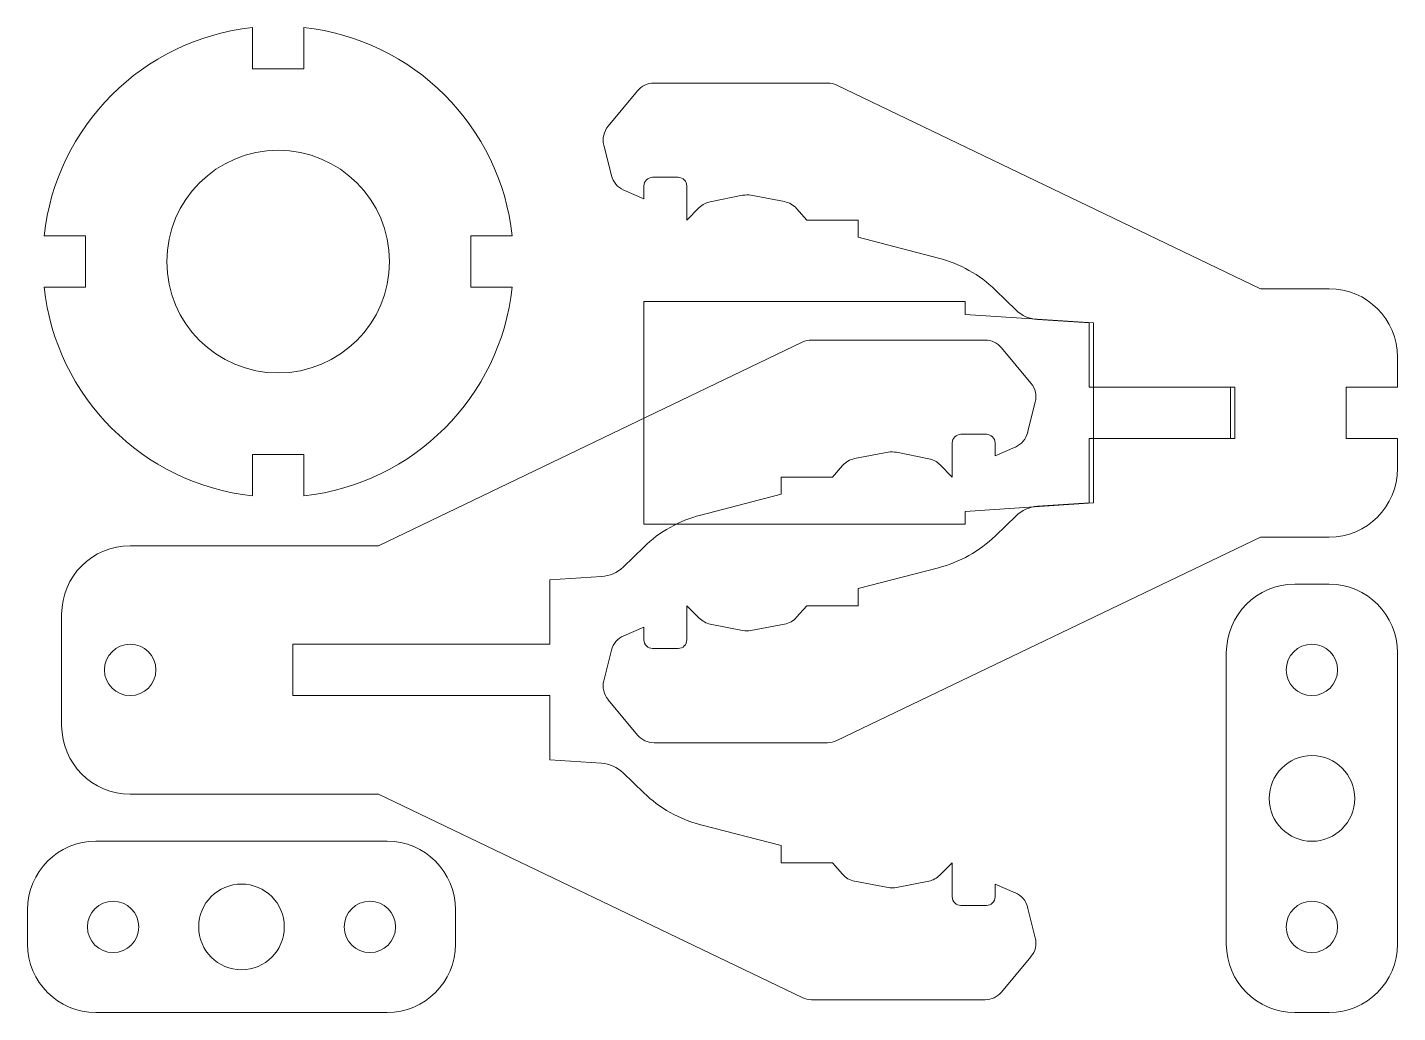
# Model space of a CAD drawing. Header units: millimetres. Extents: x 0 to 160, y 0 to 115.
import ezdxf

# ---------------------------------------------------------------- set-up
doc = ezdxf.new("R2010")
doc.units = ezdxf.units.MM
for name, color, linetype, lineweight, true_color in [('constr', 30, 'Continuous', 0, 0xff7f00), ('ext', 1, 'Continuous', 0, 0xff0000), ('int', 3, 'Continuous', 0, 0x00ff00)]:
    doc.layers.add(name, color=color, linetype=linetype, lineweight=lineweight, true_color=true_color)

msp = doc.modelspace()

# ---------------------------------------------------------------- linework, layer by layer
at = {"layer": 'constr'}
for p, q in [((72, 57), (72, 83)), ((72, 83), (109.5, 83)), ((109.5, 81.5), (109.5, 83)), ((109.5, 81.5), (124.5, 80.5)), ((124.5, 59.5), (124.5, 80.5)), ((124.5, 73), (140.5, 73)), ((140.5, 73), (140.5, 67)), ((124.5, 67), (140.5, 67)), ((124.5, 59.5), (109.5, 58.5)), ((109.5, 57), (109.5, 58.5)), ((72, 57), (109.5, 57))]:
    msp.add_line(p, q, dxfattribs=at)
at = {"layer": 'ext'}
for p, q in [((26.28, 110.16), (26.28, 115)), ((32.28, 110.16), (32.28, 115)), ((26.28, 110.16), (32.28, 110.16)), ((67.81, 103.48), (71.25, 107.6)), ((73.17, 108.5), (93.43, 108.5)), ((94.51, 108.25), (144, 84.5)), ((68.2, 97.7), (67.31, 101.27)), ((72, 95), (69.64, 96.01)), ((72, 96.5), (72, 95)), ((76, 97.5), (73, 97.5)), ((77, 92.5), (77, 96.5)), ((83.52, 95.4), (79.74, 94.65)), ((88.4, 94.66), (84.48, 95.41)), ((78.46, 93.96), (77, 92.5)), ((91, 92.5), (89.82, 93.85)), ((97, 92.5), (91, 92.5)), ((97, 90.5), (97, 92.5)), ((6.78, 90.66), (1.95, 90.66)), ((6.78, 84.66), (6.78, 90.66)), ((51.78, 90.66), (51.78, 84.66)), ((51.78, 90.66), (56.62, 90.66)), ((106.38, 88.07), (97, 90.5)), ((6.78, 84.66), (1.95, 84.66)), ((51.78, 84.66), (56.62, 84.66)), ((113.03, 84.34), (115.45, 82.01)), ((144, 84.5), (150, 84.5)), ((152, 84.5), (150, 84.5)), ((117.96, 80.9), (124, 80.5)), ((124, 80.5), (124, 73)), ((111.83, 78.5), (91.57, 78.5)), ((90.49, 78.25), (41, 54.5)), ((117.19, 73.48), (113.75, 77.6)), ((160, 73), (160, 76.5)), ((124, 73), (141, 73)), ((141, 73), (141, 67)), ((154, 73), (154, 67)), ((160, 73), (154, 73)), ((116.8, 67.7), (117.69, 71.27)), ((109, 67.5), (112, 67.5)), ((108, 62.5), (108, 66.5)), ((113, 66.5), (113, 65)), ((113, 65), (115.36, 66.01)), ((124, 59.5), (124, 67)), ((124, 67), (141, 67)), ((160, 67), (154, 67)), ((160, 67), (160, 63.5)), ((32.28, 65.16), (26.28, 65.16)), ((26.28, 65.16), (26.28, 60.33)), ((32.28, 65.16), (32.28, 60.33)), ((96.6, 64.66), (100.52, 65.41)), ((101.48, 65.4), (105.26, 64.65)), ((88, 62.5), (94, 62.5)), ((88, 60.5), (88, 62.5)), ((94, 62.5), (95.18, 63.85)), ((106.54, 63.96), (108, 62.5)), ((78.62, 58.07), (88, 60.5)), ((124, 59.5), (117.96, 59.1)), ((113.03, 55.66), (115.45, 57.99)), ((12, 54.5), (41, 54.5)), ((94.51, 31.75), (144, 55.5)), ((144, 55.5), (150, 55.5)), ((152, 55.5), (150, 55.5)), ((71.97, 54.34), (69.55, 52.01)), ((106.38, 51.93), (97, 49.5)), ((67.04, 50.9), (61, 50.5)), ((61, 50.5), (61, 43)), ((148, 50), (152, 50)), ((97, 49.5), (97, 47.5)), ((4, 46.5), (4, 33.5)), ((78.46, 46.04), (77, 47.5)), ((77, 47.5), (77, 43.5)), ((91, 47.5), (89.82, 46.15)), ((97, 47.5), (91, 47.5)), ((72, 45), (69.64, 43.99)), ((72, 43.5), (72, 45)), ((83.52, 44.6), (79.74, 45.35)), ((88.4, 45.34), (84.48, 44.59)), ((31, 43), (31, 37)), ((31, 43), (35, 43)), ((61, 43), (35, 43)), ((68.2, 42.3), (67.31, 38.73)), ((76, 42.5), (73, 42.5)), ((140, 8), (140, 42)), ((160, 42), (160, 8)), ((31, 37), (35, 37)), ((61, 37), (35, 37)), ((61, 29.5), (61, 37)), ((67.81, 36.52), (71.25, 32.4)), ((73.17, 31.5), (93.43, 31.5)), ((61, 29.5), (67.04, 29.1)), ((71.97, 25.66), (69.55, 27.99)), ((12, 25.5), (41, 25.5)), ((90.49, 1.75), (41, 25.5)), ((78.62, 21.93), (88, 19.5)), ((8, 20), (42, 20)), ((88, 19.5), (88, 17.5)), ((88, 17.5), (94, 17.5)), ((94, 17.5), (95.18, 16.15)), ((106.54, 16.04), (108, 17.5)), ((108, 17.5), (108, 13.5)), ((96.6, 15.34), (100.52, 14.59)), ((101.48, 14.6), (105.26, 15.35)), ((113, 13.5), (113, 15)), ((113, 15), (115.36, 13.99)), ((0, 8), (0, 12)), ((50, 12), (50, 8)), ((109, 12.5), (112, 12.5)), ((116.8, 12.3), (117.69, 8.73)), ((117.19, 6.52), (113.75, 2.4)), ((42, 0), (8, 0)), ((111.83, 1.5), (91.57, 1.5)), ((152, 0), (148, 0))]:
    msp.add_line(p, q, dxfattribs=at)
for centre, radius, start, end in [((29.28, 87.66), 27.5, 96.2629, 173.7371), ((29.28, 87.66), 27.5, 6.2629, 83.7371), ((73.17, 106), 2.5, 90, 140.1944), ((93.43, 106), 2.5, 64.359, 90), ((69.73, 101.87), 2.5, 140.1944, 194.0362), ((70.62, 98.31), 2.5, 194.0362, 246.8014), ((73, 96.5), 1, 90, 180), ((76, 96.5), 1, 0, 90), ((80.23, 92.2), 2.5, 101.3099, 135), ((84.01, 92.95), 2.5, 79.2157, 101.3099), ((87.94, 92.21), 2.5, 41.1859, 79.2157), ((102.62, 73.55), 15, 46.0387, 75.4655), ((29.28, 87.66), 27.5, 186.2629, 263.7371), ((29.28, 87.66), 27.5, 276.2629, 353.7371), ((152, 76.5), 8, 0, 90), ((118.22, 84.89), 4, 226.0387, 266.1859), ((91.57, 76), 2.5, 90, 115.641), ((111.83, 76), 2.5, 39.8056, 90), ((115.27, 71.87), 2.5, 345.9638, 39.8056), ((109, 66.5), 1, 90, 180), ((112, 66.5), 1, 360, 90), ((114.38, 68.31), 2.5, 293.1986, 345.9638), ((97.06, 62.21), 2.5, 100.7843, 138.8141), ((100.99, 62.95), 2.5, 78.6901, 100.7843), ((104.77, 62.2), 2.5, 45, 78.6901), ((152, 63.5), 8, 270, 0), ((82.38, 43.55), 15, 104.5345, 133.9613), ((118.22, 55.11), 4, 93.8141, 133.9613), ((12, 46.5), 8, 90, 180), ((102.62, 66.45), 15, 284.5345, 313.9613), ((66.78, 54.89), 4, 273.8141, 313.9613), ((148, 42), 8, 90, 180), ((152, 42), 8, 0, 90), ((80.23, 47.8), 2.5, 225, 258.6901), ((87.94, 47.79), 2.5, 280.7843, 318.8141), ((70.62, 41.69), 2.5, 113.1986, 165.9638), ((73, 43.5), 1, 180, 270), ((76, 43.5), 1, 270, 0), ((84.01, 47.05), 2.5, 258.6901, 280.7843), ((69.73, 38.13), 2.5, 165.9638, 219.8056), ((12, 33.5), 8, 180, 270), ((73.17, 34), 2.5, 219.8056, 270), ((93.43, 34), 2.5, 270, 295.641), ((66.78, 25.11), 4, 46.0387, 86.1859), ((82.38, 36.45), 15, 226.0387, 255.4655), ((8, 12), 8, 90, 180), ((42, 12), 8, 0, 90), ((97.06, 17.79), 2.5, 221.1859, 259.2157), ((104.77, 17.8), 2.5, 281.3099, 315), ((100.99, 17.05), 2.5, 259.2157, 281.3099), ((109, 13.5), 1, 180, 270), ((112, 13.5), 1, 270, 360), ((114.38, 11.69), 2.5, 14.0362, 66.8014), ((42, 8), 8, 270, 0), ((115.27, 8.13), 2.5, 320.1944, 14.0362), ((148, 8), 8, 180, 270), ((152, 8), 8, 270, 0), ((8, 8), 8, 180, 270), ((91.57, 4), 2.5, 244.359, 270), ((111.83, 4), 2.5, 270, 320.1944)]:
    msp.add_arc(centre, radius, start, end, dxfattribs=at)
at = {"layer": 'int'}
for centre, radius in [((29.28, 87.66), 13), ((12, 40), 3), ((150, 40), 3), ((150, 25), 5), ((25, 10), 5), ((10, 10), 3), ((40, 10), 3), ((150, 10), 3)]:
    msp.add_circle(centre, radius, dxfattribs=at)

doc.saveas('drawing.dxf')
